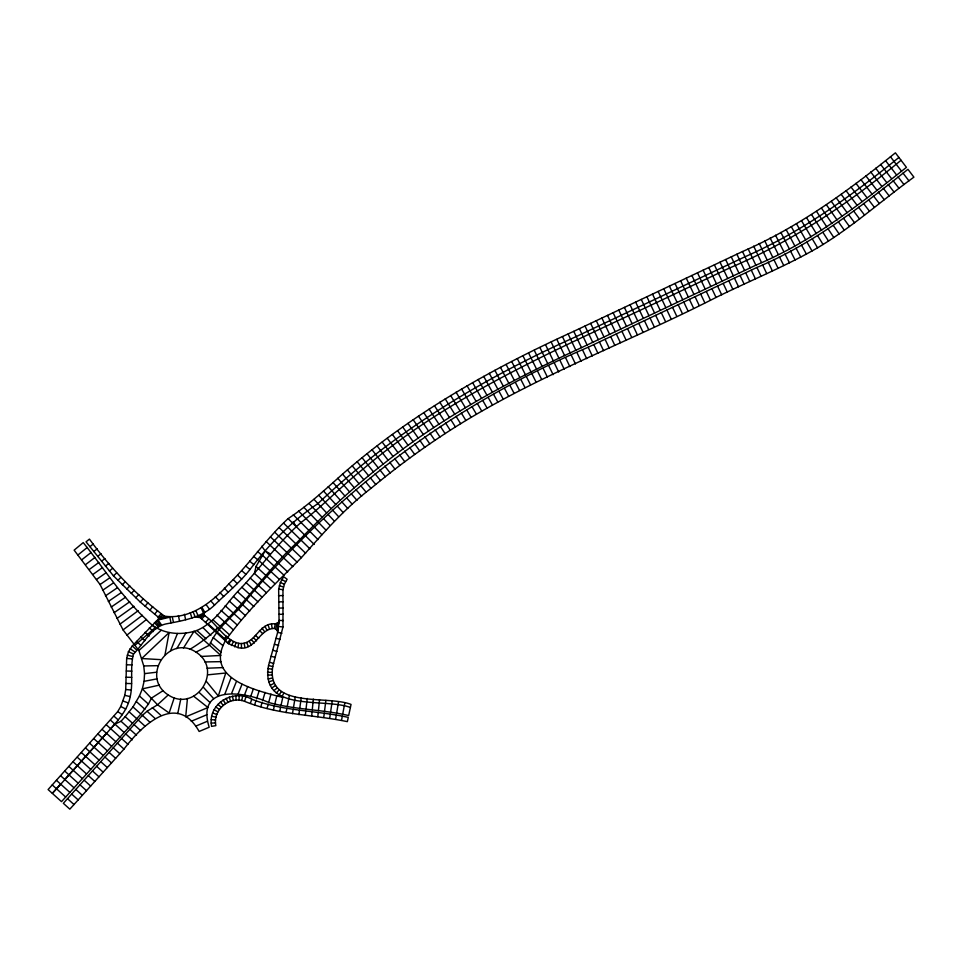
<?xml version="1.0" encoding="UTF-8"?>
<svg xmlns="http://www.w3.org/2000/svg" width="962" height="962" viewBox="0 0 962 962"><rect width="100%" height="100%" fill="white"/><g stroke="black" fill="none" stroke-linecap="round" stroke-linejoin="round"><path stroke-width="1.44" d="M211.195 723.111C209.5 702.416 234.463 688.9 251.779 699.242C282.684 711.243 316.282 710.317 348.268 717.375L347.354 721.644C313.155 714.525 277.309 714.862 244.552 701.322C229.665 695.478 212.458 709.98 215.849 725.637L211.556 726.382L211.195 723.111L215.548 722.907M168.23 694.937C140.26 677.188 168.41 633.826 196.007 652.128C223.966 669.877 195.827 713.239 168.23 694.937L157.552 704.785L147.066 711.255L142.364 715.379L63.348 803.318L69.829 809.162L123.99 749.085C141.679 725.588 176.804 691.666 199.146 731.457L209.175 727.248C195.791 683.922 244.601 691.522 268.699 702.476C294.841 709.836 322.294 709.367 348.665 715.56L351.046 704.424C326.719 694.78 266.125 709.403 272.751 666.63L282.972 626.959L282.972 589.682L284.403 584.199L287.133 579.244L283.622 576.683L280.351 582.587L278.655 589.117L279.052 620.454L277.645 632.359L268.554 665.463C260.041 712.914 323.509 697.546 350.396 707.455M56.433 780.326L60.594 784.078L52.261 793.313L48.1 789.561L117.725 711.591L120.743 706.481L124.771 695.358L125.709 689.501L126.671 658.429L128.427 651.695L132.299 645.923L158.634 618.843L158.093 617.027L140.236 602.044L113.456 575.829L86.039 541.822L89.442 539.105C110.546 568.229 135.774 594.648 164.49 616.149C190.079 619.865 212.746 601.743 228.848 583.862C250.06 563.479 266.342 538.564 288.095 518.626C307.792 505.687 325.012 489.718 342.556 474.11C411.171 414.093 491.113 368.939 573.773 331.337L742.508 251.539C798.544 227.164 848.063 190.993 895.394 152.838L906.432 167.352C859.499 204.617 811.555 241.799 755.855 265.199L581.493 347.655C511.772 379.762 443.482 416.149 383.237 464.105C351.972 488.215 323.184 515.343 295.779 543.722C259.151 577.477 233.297 623.424 189.995 649.266M163.167 690.608L151.503 698.087L148.425 704.1L140.897 714.069L61.508 801.647L52.405 793.446L106.566 733.369C116.125 722.342 127.369 711.567 130.231 696.584C133.441 682.611 129.726 667.748 133.538 653.992C143.903 643.71 151.635 626.106 167.388 623.653C183.995 620.478 201.96 617.376 214.574 605.05C226.515 593.338 239.634 582.707 250 569.492C269.216 544.119 291.462 521.236 317.953 503.595C393.001 432.599 482.263 378.643 576.238 336.568L744.985 256.77C801.334 232.155 851.346 195.959 898.905 157.455M120.07 737.169L110.738 728.751L114.899 724.133L121.008 721.259L125.168 716.642L132.984 706.938L139.43 695.983L142.352 688.852L144.084 681.324L144.553 673.628L143.747 665.957L138.901 650.528L123.052 629.906L100.072 584.523L74.134 550.156L83.237 542.604C104.016 568.542 121.813 596.777 146.38 619.54C158.718 633.958 179.69 636.303 196.861 630.483C216.474 622.077 226.96 601.683 241.859 587.265C261.904 565.933 278.764 541.846 301.01 522.522C322.859 506.072 341.534 485.87 363.119 469.047C456.096 390.067 570.298 344.204 679.004 291.895L729.629 267.965C792.171 241.39 848.857 203.499 901.045 160.269M196.007 652.128L209.488 645.201C216.931 626.827 235.065 615.476 246.476 599.819C338.359 489.742 456.361 403.403 588.179 347.246L756.914 267.448C812.77 243.975 860.87 206.71 907.948 169.324L913.9 177.152C881.661 200.505 851.911 227.417 817.58 247.811C784.896 266.642 749.807 280.736 716.041 297.45C629.689 341.642 537.806 375.264 455.423 426.96C425.986 445.562 397.775 466.089 371.007 488.359C344.697 508.393 323.22 533.201 301.371 557.671C275.252 584.09 247.715 609.643 225.89 639.91C203.259 678.691 256.12 690.488 282.78 697.426L281.024 705.314M238.937 700.192L239.261 695.851M187.434 698.484L185.702 716.87L207.972 707.515L193.711 696.26M311.664 716.125L312.085 711.784M312.265 709.932L313.323 699.085M317.797 716.726L318.242 712.385M318.434 710.533L319.54 699.699M306.012 709.283L307.239 698.46M283.405 620.538L279.052 620.454L277.465 631.096L277.645 632.359L281.902 633.297M305.303 715.463L305.796 711.134M323.749 717.448L324.29 713.119M324.519 711.267L325.877 700.372M298.869 714.646L299.471 710.341M299.735 708.489L301.238 697.703M193.073 611.724L195.142 616.931L200.385 617.652L228.499 643.686L238.023 647.63L238.636 643.325C224.086 639.622 216.727 623.568 204.75 615.704L201.19 607.996M329.689 718.301L330.315 713.996M330.591 712.145L332.203 701.178M277.465 631.096L278.655 621.933M292.472 713.672L293.182 709.379M293.482 707.539L295.262 696.789M335.606 719.287L336.327 714.994M336.64 713.155L338.504 702.128M165.043 654.581L169.096 632.575L141.715 658.525L160.714 659.643M287.241 706.493L289.382 695.454M286.075 712.601L286.88 708.405M341.498 720.394L342.316 716.125M342.664 714.285L344.781 703.21M241.727 700.589L242.616 696.32M177.742 713.563L180.796 699.013M279.714 711.375L280.615 707.238M238.023 647.63C255.231 652.032 259.031 628.535 274.338 628.427L275.373 623.893L278.319 622.39M261.724 546.224L265.127 550.901L256.048 566.438L254.425 573.4L261.796 580.122M277.008 630.218L275.781 629.028L277.14 623.388M273.376 710.004L274.386 705.855M274.843 703.98L276.864 695.658M267.075 708.489L268.206 704.28M268.699 702.476L270.959 694.071M260.834 706.721L262.073 702.537M262.602 700.757L265.079 692.399M244.552 701.322L245.827 697.161M234.644 646.861L235.967 642.712M254.641 704.797L255.988 700.649M256.553 698.881L259.247 690.584M174.242 697.799L169.132 713.01L157.552 704.785L142.352 688.852L159.391 685.124M250.348 703.354L251.779 699.242M250.565 696.849L253.451 688.636M224.855 694.119L230.928 678.186M244.552 694.829L247.715 686.531M170.527 650.805L177.441 633.477M231.65 693.325L236.339 681.685M238.251 693.602L242.003 684.283M231.457 645.538L233.453 641.666M281.794 696.933L283.838 693.085M176.804 648.58L185.834 633.08M183.441 648.063L194.035 631.264L220.863 655.459L201.07 656.457M278.908 695.153L281.421 691.594M228.499 643.686L231.108 640.199M238.636 643.325C255.243 646.067 258.622 621.717 275.373 623.893M145.106 606.204L147.847 602.813M149.952 610.112L152.693 606.709M154.738 613.984L157.576 610.678M227.405 642.82L230.255 639.514M102.261 729.497L106.421 733.248L64.755 779.448L60.594 775.709M276.274 693.037L279.22 689.814M205.507 622.378L208.477 619.191M201.779 618.891L204.75 615.704M214.598 630.88L217.58 627.693M223.689 639.381L226.671 636.183M158.093 617.027L161.087 613.888M122.294 584.788L125.313 581.649M126.78 589.105L129.798 585.966M131.265 593.41L134.283 590.271M135.75 597.727L138.768 594.588M140.236 602.044L143.254 598.893M117.797 580.423L120.887 577.356M138.901 650.528L161.159 630.351M113.456 575.829L116.691 572.907M135.209 645.057L155.616 627.356M273.954 690.632L277.272 687.806M109.331 571.019L112.71 568.265M78.018 554.918L87.241 547.486M126.948 635.076L146.38 619.54M89.923 546.681L93.326 543.963M93.795 551.551L97.198 548.833M97.679 556.409L101.082 553.691M101.551 561.279L104.966 558.561M105.435 566.137L108.838 563.419M81.842 559.728L91.186 552.416M200.385 617.652L204.16 614.718M85.594 564.586L95.058 557.395M123.052 629.906L142.388 615.295M158.562 618.145L162.494 615.175M120.009 624.134L138.191 610.702M89.274 569.504L98.846 562.457M92.917 574.458L102.525 567.568M117.051 618.386L133.946 606.288M96.501 579.485L106.133 572.727M114.117 612.698L129.762 601.767M100.072 584.523L109.68 577.885M111.207 607.058L125.541 597.198M102.549 590.331L113.324 582.972M108.321 601.454L121.308 592.604M105.447 595.875L117.196 587.89M271.897 687.902L275.541 685.509M270.358 685.221L274.254 683.26M158.634 618.843L164.49 616.149M191.306 721.259L206.854 714.73M195.731 726.154L207.371 721.259M268.939 681.842L273.052 680.423M158.489 619.408L167.22 616.991M268.133 678.992L272.378 678.03M144.084 681.324L157.167 678.847M144.553 673.628L156.638 672.21M207.588 674.855L225.757 673.015L218.302 695.983L206.385 681.409M267.556 675.228L271.897 674.879M207.07 668.217L222.775 667.604M278.499 595.67L282.852 595.562M278.655 601.887L283.008 601.779M278.8 608.104L283.153 607.996M278.956 614.333L283.309 614.225M143.747 665.957L157.852 665.656M204.846 661.94L221.116 661.64M277.645 626.418L282.972 626.959M126.467 664.79L132.059 664.934M126.299 671.007L131.902 671.151M126.142 677.224L131.746 677.368M125.986 683.453L131.578 683.597M267.484 672.27L271.837 672.402M211.267 719.624L215.608 720.009M126.671 658.429L132.239 658.922M125.709 689.501L131.277 690.043M278.655 589.117L282.972 589.682M267.857 668.494L272.15 669.227M211.784 716.269L216.041 717.207M124.771 695.358L130.231 696.584M127.237 655.122L132.66 656.505M279.305 585.798L283.513 586.904M276.094 638.263L280.291 639.429M274.435 644.263L278.631 645.43M272.763 650.252L276.972 651.418M271.104 656.252L275.3 657.419M269.444 662.253L273.641 663.407M268.554 665.463L272.751 666.63M123.1 701.045L128.367 702.945M212.734 713.01L216.823 714.501M280.351 582.587L284.403 584.199M274.338 628.427L275.781 629.028M128.427 651.695L133.538 653.992M120.743 706.481L125.733 709.03M214.129 709.812L218.001 711.832M281.806 579.533L285.618 581.637M270.154 553.823L265.127 550.901L277.802 562.71M130.074 648.725L134.74 651.815M117.725 711.591L122.354 714.742M215.837 706.998L219.42 709.487M255.351 635.437L258.754 638.155M257.443 551.479L261.784 555.014M253.511 556.301L257.852 559.836M249.579 561.123L253.92 564.67M245.659 565.957L250 569.492M213.167 637.566L222.883 645.574M241.739 570.719L245.995 574.35M114.093 716.281L118.29 719.973M233.525 596.512L240.921 603.186M242.304 604.437L249.699 611.11M229.353 601.13L236.748 607.816M238.143 609.054L245.526 615.728M225.18 605.759L232.588 612.433M233.97 613.684L241.354 620.346M221.019 610.377L228.415 617.051M229.798 618.301L237.181 624.951M216.847 614.995L224.254 621.668M225.637 622.919L233.129 629.677M212.686 619.612L220.082 626.286M221.464 627.537L229.353 634.655M208.261 624.001L215.897 630.892M217.304 632.154L225.89 639.91M196.861 630.483L206.096 638.816M210.45 642.736L221.092 652.332M139.43 695.983L148.425 704.1M152.321 707.611L160.81 715.271M136.388 701.611L144.925 709.319M147.066 711.255L155.014 718.41M132.984 706.938L140.897 714.069M142.364 715.379L149.735 722.041M129.245 711.928L136.736 718.686M138.119 719.937L144.961 726.118M125.168 716.642L132.564 723.304M133.958 724.554L140.656 730.603M121.008 721.259L128.403 727.933M129.786 729.184L136.484 735.221M110.606 720.261L114.767 724.013M114.899 724.133L124.23 732.551M125.625 733.802L132.323 739.85M106.433 724.879L110.594 728.631M121.452 738.419L128.15 744.468M106.566 733.369L115.849 741.738M117.34 743.097L123.99 749.085M98.1 734.114L102.261 737.866M102.393 737.998L111.616 746.308M113.239 747.763L119.829 753.703M93.927 738.744L98.088 742.484M98.232 742.616L107.395 750.877M109.127 752.44L115.656 758.333M89.767 743.361L93.927 747.113M94.06 747.233L103.174 755.447M105.014 757.118L111.496 762.95M85.594 747.979L89.755 751.731M89.899 751.851L99.002 760.064M100.854 761.736L107.323 767.568M81.433 752.597L85.594 756.348M85.726 756.481L94.841 764.682M96.681 766.353L103.162 772.185M77.261 757.226L81.421 760.966M81.566 761.098L90.668 769.311M92.52 770.971L98.99 776.815M73.1 761.844L77.261 765.596M77.393 765.716L86.508 773.929M88.348 775.6L94.829 781.433M68.927 766.461L73.088 770.213M73.232 770.334L82.335 778.547M84.187 780.218L90.656 786.05M64.767 771.079L68.927 774.831M69.06 774.963L78.175 783.164M80.014 784.836L86.496 790.68M64.899 779.581L74.002 787.794M75.854 789.453L82.323 795.297M60.738 784.198L69.841 792.411M71.681 794.083L78.162 799.915M52.261 784.944L56.421 788.696M56.566 788.816L65.669 797.029M67.52 798.701L73.99 804.533M246.044 582.647L253.427 589.333M254.81 590.584L262.193 597.27M241.859 587.265L249.254 593.951M250.637 595.201L258.032 601.875M237.686 591.895L245.082 598.568M246.476 599.819L253.872 606.493M250.228 578.03L257.612 584.728M258.994 585.978L266.366 592.676M217.953 704.352L221.176 707.274M263.179 581.373L270.538 588.083M256.048 566.438L265.993 575.516M267.364 576.779L274.891 583.657M259.271 560.894L270.202 570.935M271.573 572.198L279.245 579.256M262.53 555.363L274.41 566.353M275.781 567.628L283.958 575.18M199.194 692.484L210.185 702.681M279.172 563.972L287.722 571.933M266.113 541.486L282.9 557.251M284.259 558.525L292.881 566.618M151.996 624.891L156.097 628.727M149.314 627.753L153.403 631.589M145.058 632.299L149.146 636.135M140.813 636.844L144.889 640.668M136.544 641.377L140.644 645.213M132.299 645.923L136.388 649.747M237.65 575.264L241.727 579.1M270.454 536.88L287.169 552.717M288.528 554.004L297.126 562.145M259.403 630.471L262.566 633.477M274.819 532.299L291.462 548.208M292.809 549.494L301.371 557.671M279.208 527.717L295.779 543.722M297.126 545.009L305.627 553.222M283.646 523.16L300.12 539.249M301.455 540.548L309.908 548.809M288.095 518.626L304.485 534.812M305.808 536.123L314.225 544.444M203.018 627.657L210.858 635.473M293.266 514.778L308.874 530.387M310.185 531.709L318.049 539.586M253.499 637.734L256.565 640.836M298.521 511.014L313.287 525.998M314.598 527.332L321.921 534.752M303.788 507.287L317.737 521.644M319.047 522.979L325.817 529.966M233.357 579.593L237.229 583.633M309.091 503.595L322.222 517.315M323.521 518.674L329.762 525.192M228.848 583.862L232.696 587.926M224.326 588.131L228.174 592.195M219.805 592.4L223.653 596.476M215.284 596.68L219.132 600.745M328.078 514.442L334.211 520.959M314.009 499.362L326.695 512.974M318.807 495.322L331.181 508.657M332.672 510.257L338.696 516.762M210.774 600.937L214.574 605.05M323.485 491.005L335.714 504.389M337.289 506.108L343.218 512.602M203.523 687.421L213.732 698.713M328.21 486.724L340.283 500.144M341.943 501.996L347.775 508.465M332.96 482.479L344.925 495.995M346.585 497.859L352.357 504.377M337.746 478.27L349.603 491.883M351.25 493.759L356.974 500.324M342.556 474.11L354.317 487.794M355.94 489.682L361.616 496.296M220.382 701.983L223.208 705.314M347.414 469.973L359.067 483.754M360.666 485.654L366.294 492.316M154.389 622.486L158.008 626.767M352.284 465.885L363.84 479.749M365.428 481.661L371.007 488.359M251.491 639.706L254.269 643.061M357.203 461.82L368.638 475.781M370.214 477.705L375.745 484.451M362.145 457.804L373.472 471.849M375.036 473.785L380.507 480.579M367.111 453.823L378.343 467.953M379.894 469.913L385.305 476.731M372.114 449.879L383.237 464.105M384.764 466.065L390.139 472.931M885.545 160.618L896.56 174.928M898.075 176.9L903.967 184.548M880.615 164.418L891.63 178.728M893.145 180.7L899.037 188.336M875.685 168.218L886.699 182.515M888.215 184.488L894.107 192.135M870.754 172.018L881.769 186.315M883.284 188.287L889.177 195.935M865.824 175.805L876.839 190.115M878.354 192.087L884.246 199.723M860.894 179.605L871.909 193.903M873.424 195.875L879.316 203.523M868.494 199.675L874.422 207.383M377.152 445.983L388.155 460.281M389.682 462.253L394.997 469.167M890.439 156.734L901.49 171.128M903.005 173.112L908.934 180.832M855.939 183.333L866.978 197.703M851.009 187.037L862.048 201.479M863.551 203.463L869.492 211.231M846.079 190.704L857.094 205.255M858.597 207.239L864.549 215.079M382.215 442.111L393.109 456.505M394.612 458.489L399.879 465.44M262.001 628.174L264.622 631.649M841.173 194.324L852.128 208.982M853.619 210.979L859.559 218.915M387.313 438.287L398.1 452.765M399.579 454.761L404.786 461.748M836.255 197.883L847.149 212.686M848.616 214.694L854.533 222.727M206.181 604.725L209.5 609.235M392.436 434.499L403.102 449.062M404.581 451.058L409.728 458.092M409.596 447.414L414.706 454.473M831.336 201.383L842.123 216.342M843.578 218.362L849.446 226.503M397.595 430.748L408.141 445.394M402.765 427.044L413.215 441.762M414.658 443.795L419.697 450.901M826.418 204.81L837.072 219.949M838.515 221.969L844.323 230.231M155.772 621.464L158.983 626.046M407.972 423.376L418.302 438.179M419.733 440.211L424.723 447.366M413.215 419.757L423.424 434.632M424.843 436.676L429.773 443.867M161.484 624.939L158.081 619.985L169.805 617.183L171.032 622.859M821.488 208.153L831.974 223.485M833.381 225.541L839.117 233.922M418.47 416.161L428.583 431.12M429.978 433.177L434.848 440.404M816.534 211.412L826.827 226.948M828.198 229.028L833.85 237.554M423.761 412.614L433.754 427.645M435.137 429.725L439.959 436.988M429.088 409.115L438.961 424.218M440.319 426.31L445.093 433.597M223.112 699.963L225.469 703.619M434.427 405.651L444.191 420.827M445.538 422.931L450.24 430.254M811.567 214.598L821.632 230.327M822.967 232.431L828.498 241.077M293.182 521.801L296.296 526.719M439.802 402.224L449.446 417.484M450.769 419.588L455.423 426.96M445.202 398.845L454.725 414.177M456.036 416.293L460.642 423.689M806.589 217.737L816.377 233.634M817.676 235.75L823.063 244.492M157.251 620.598L160.197 625.396M450.625 395.502L460.028 410.906M461.327 413.035L465.873 420.478M456.072 392.207L465.367 407.684M466.642 409.812L471.127 417.292M201.96 607.491L204.834 612.289L204.088 613.696L198.581 616.87L195.863 610.69M801.538 220.779L811.074 236.832M812.337 238.973L817.58 247.811M461.556 388.949L470.719 404.497M471.981 406.637L476.406 414.153M467.051 385.738L476.094 401.358M477.344 403.511L481.709 411.051M249.23 641.269L251.419 645.045M796.464 223.749L805.711 239.959M806.95 242.123L812.036 251.022M472.57 382.563L481.505 398.256M482.732 400.408L487.049 407.996M478.126 379.437L486.928 395.19M488.143 397.366L492.4 404.966M791.329 226.707L800.3 242.989M801.502 245.166L806.421 254.1M483.694 376.346L492.376 392.171M493.578 394.348L497.775 401.984M489.273 373.304L497.847 389.189M499.037 391.378L503.174 399.05M786.134 229.593L794.84 245.947M796.019 248.136L800.781 257.082M494.865 370.31L503.342 386.243M504.509 388.444L508.609 396.14M500.468 367.352L508.85 383.333M510.004 385.546L514.057 393.254M780.867 232.431L789.345 248.833M790.487 251.046L795.117 259.98M506.084 364.43L514.369 380.459M515.512 382.672L519.516 390.416M264.935 626.322L266.943 630.182M511.712 361.532L519.913 377.609M521.043 379.834L525.011 387.59M775.528 235.221L783.826 251.659M784.944 253.872L789.441 262.806M517.34 358.682L525.468 374.795M526.587 377.02L530.519 384.8M522.979 355.856L531.036 372.005M532.142 374.23L536.038 382.022M770.141 237.987L778.258 254.425M779.364 256.662L783.765 265.56M528.619 353.054L536.616 369.24M537.71 371.464L541.57 379.281M534.259 350.276L542.195 366.486M543.289 368.723L547.33 376.972M764.706 240.716L772.678 257.155M773.785 259.391L778.09 268.266M539.91 347.522L547.799 363.756M548.881 365.993L553.102 374.675M545.562 344.793L553.403 361.051M554.485 363.287L558.669 371.981M551.202 342.075L559.006 358.345M560.088 360.594L564.261 369.3M759.21 243.446L767.087 259.86M768.157 262.109L772.39 270.947M562.493 336.688L570.238 352.982M571.308 355.231L575.456 363.949M556.854 339.37L564.622 355.663M565.692 357.912L569.853 366.618M226.07 698.316L227.946 702.248M753.691 246.152L761.471 262.53M762.541 264.778L766.714 273.581M748.123 248.857L755.855 265.199M756.914 267.448L761.05 276.19M573.773 331.337L581.493 347.655M582.551 349.903L586.676 358.634M568.145 334.006L575.877 350.312M576.947 352.561L581.072 361.279M742.508 251.539L750.228 267.857M751.286 270.106L755.41 278.836M736.88 254.196L744.6 270.514M745.67 272.763L749.795 281.493M731.264 256.866L738.972 273.184M740.043 275.433L744.167 284.151M725.637 259.524L733.357 275.841M734.415 278.09L738.539 286.808M720.009 262.181L727.729 278.499M728.787 280.748L732.912 289.478M714.381 264.839L722.101 281.157M723.171 283.405L727.296 292.135M708.766 267.496L716.474 283.814M717.544 286.063L721.668 294.793M703.138 270.166L710.858 286.484M711.916 288.732L716.041 297.45M697.51 272.823L705.23 289.141M706.288 291.39L710.413 300.108M691.882 275.481L699.602 291.799M700.673 294.047L704.797 302.765M686.267 278.138L693.975 294.456M695.045 296.705L699.17 305.435M680.639 280.796L688.359 297.114M689.417 299.362L693.542 308.093M675.011 283.465L682.731 299.783M683.79 302.032L687.926 310.75M669.396 286.123L677.104 302.441M678.174 304.689L682.298 313.408M663.768 288.78L671.476 305.098M672.546 307.347L676.671 316.065M658.14 291.438L665.86 307.756M666.919 310.005L671.043 318.735M652.513 294.095L660.233 310.413M661.291 312.662L665.427 321.392M646.897 296.765L654.605 313.083M655.675 315.332L659.8 324.05M641.269 299.422L648.989 315.74M650.047 317.989L654.172 326.707M635.641 302.08L643.362 318.398M644.42 320.647L648.544 329.365M630.026 304.738L637.746 321.055M638.804 323.304L642.929 332.022M624.398 307.395L632.106 323.713M633.176 325.962L637.301 334.692M618.77 310.065L626.49 326.371M627.549 328.631L631.673 337.349M613.143 312.722L620.863 329.04M621.921 331.289L626.046 340.007M607.515 315.38L615.235 331.698M616.305 333.946L620.43 342.664M601.899 318.037L609.607 334.355M610.678 336.604L614.802 345.334M596.272 320.695L603.992 337.013M605.05 339.261L609.174 347.991M590.644 323.364L598.364 339.67M599.422 341.931L603.547 350.649M585.016 326.022L592.736 342.34M593.807 344.588L597.931 353.307M579.401 328.679L587.109 344.997M588.179 347.246L592.303 355.964M246.753 642.448L248.28 646.524M229.221 697.053L230.567 701.202M268.133 624.987L269.468 629.136M190.284 612.77L191.943 618.121M184.451 614.249L185.63 619.72M178.367 615.56L179.545 621.031M172.282 616.87L173.461 622.342M244.107 643.193L244.937 647.462M232.503 696.223L233.309 700.504M271.512 624.194L272.15 628.511M235.87 695.815L236.111 700.168M241.378 643.482L241.486 647.835"/></g></svg>
